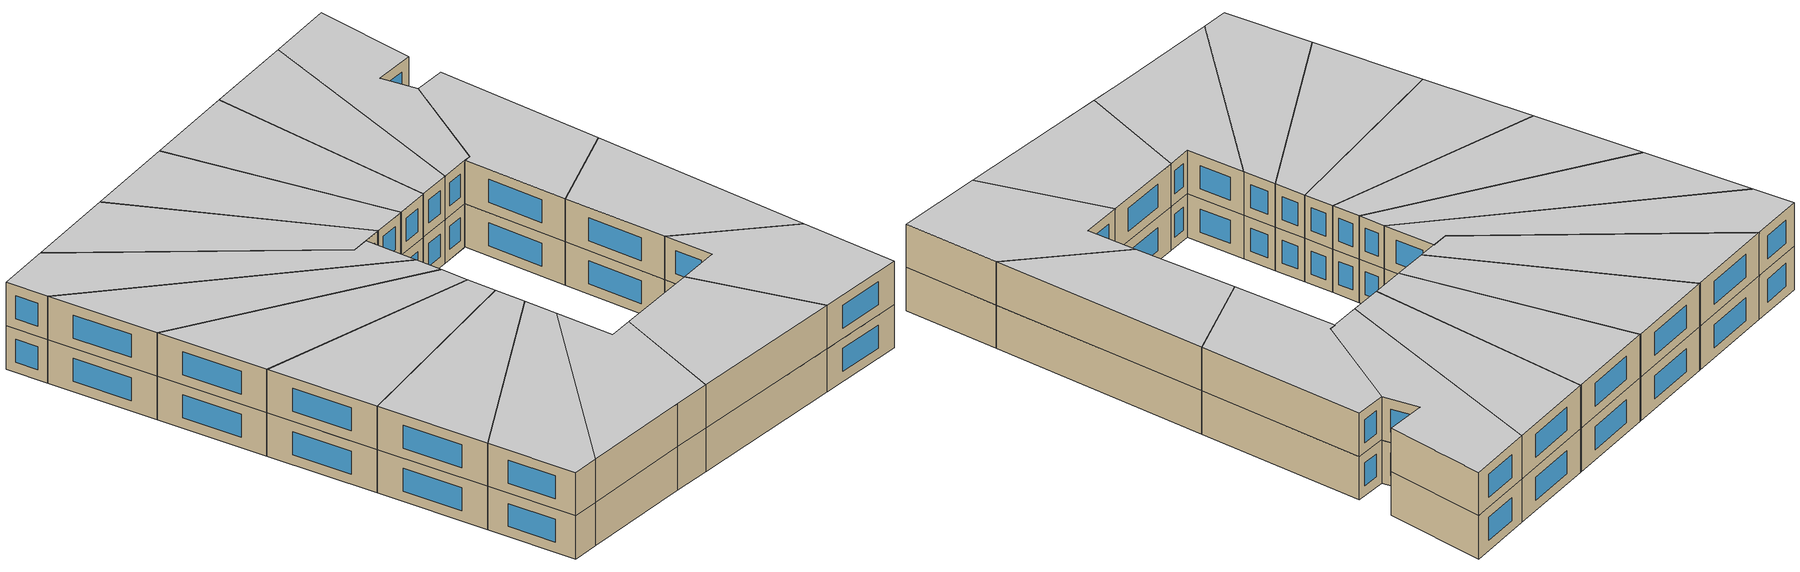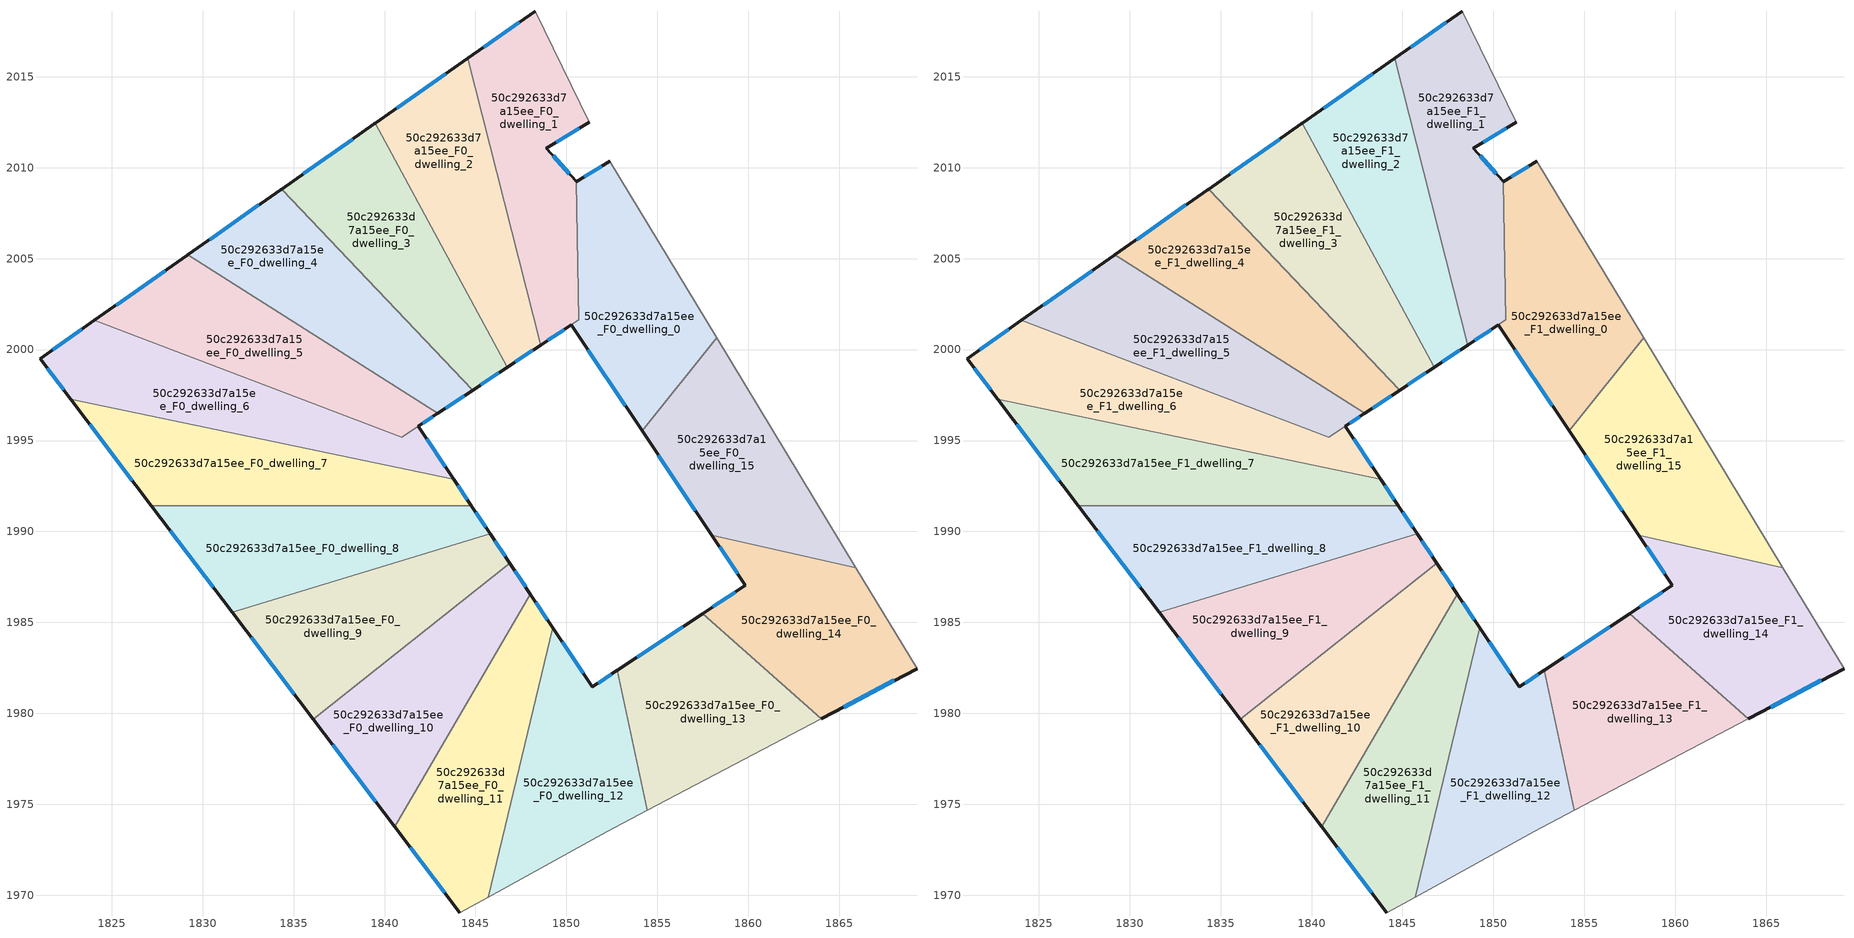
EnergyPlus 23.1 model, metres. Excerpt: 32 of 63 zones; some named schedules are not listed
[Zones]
50c292633d7a15ee_F0_dwelling_0
 floor ground (EU_floor_Construction): 1852.38,2010.35 1858.25,2000.65 1854.16,1995.54 1850.27,2001.36 1850.67,2001.63 1850.53,2009.25 1850.55,2009.23 z0
 wall outside (EU_wall_Construction): 1852.38,2010.35 1850.55,2009.23 1850.53,2009.25 / 1850.27,2001.36 1854.16,1995.54 z0:3
 wall adiabatic (EU_wall_Construction): 1858.25,2000.65 1852.38,2010.35 z0:3
 wall to 50c292633d7a15ee_F0_dwelling_15 (EU_wall_Construction): 1854.16,1995.54 1858.25,2000.65 z0:3
 wall to 50c292633d7a15ee_F0_dwelling_1 (EU_wall_Construction): 1850.53,2009.25 1850.67,2001.63 1850.27,2001.36 z0:3
 window (EU_Window_Construction): 1851.95,2010.09 1850.98,2009.49 / 1851.18,2000 1853.24,1996.91 z0.7:2.3
50c292633d7a15ee_F0_dwelling_1
 floor ground (EU_floor_Construction): 1848.28,2018.61 1851.26,2012.49 1848.9,2011.07 1850.53,2009.25 1850.67,2001.63 1848.59,2000.25 1844.57,2016 z0
 wall outside (EU_wall_Construction): 1848.28,2018.61 1844.57,2016 / 1850.53,2009.25 1848.9,2011.07 1851.26,2012.49 / 1848.59,2000.25 1850.27,2001.36 z0:3
 wall to 50c292633d7a15ee_F0_dwelling_2 (EU_wall_Construction): 1844.57,2016 1848.59,2000.25 z0:3
 wall adiabatic (EU_wall_Construction): 1851.26,2012.49 1848.28,2018.61 z0:3
 window (EU_Window_Construction): 1847.41,2017.99 1845.44,2016.61 / 1849.45,2011.41 1850.71,2012.16 / 1850.15,2009.68 1849.28,2010.64 / 1848.99,2000.51 1849.88,2001.1 z0.7:2.3
50c292633d7a15ee_F0_dwelling_10
 floor ground (EU_floor_Construction): 1846.88,1988.25 1848.02,1986.55 1840.57,1973.76 1836.09,1979.67 z0
 wall outside (EU_wall_Construction): 1848.02,1986.55 1846.88,1988.25 / 1836.09,1979.67 1840.57,1973.76 z0:3
 wall to 50c292633d7a15ee_F0_dwelling_11 (EU_wall_Construction): 1840.57,1973.76 1848.02,1986.55 z0:3
 wall to 50c292633d7a15ee_F0_dwelling_9 (EU_wall_Construction): 1846.88,1988.25 1836.09,1979.67 z0:3
 window (EU_Window_Construction): 1847.75,1986.95 1847.15,1987.85 / 1837.14,1978.28 1839.52,1975.14 z0.7:2.3
50c292633d7a15ee_F0_dwelling_11
 floor ground (EU_floor_Construction): 1848.02,1986.55 1849.24,1984.72 1845.7,1969.89 1844.15,1969.04 1840.57,1973.76 z0
 wall outside (EU_wall_Construction): 1849.24,1984.72 1848.02,1986.55 / 1840.57,1973.76 1844.15,1969.04 z0:3
 wall to 50c292633d7a15ee_F0_dwelling_12 (EU_wall_Construction): 1845.7,1969.89 1849.24,1984.72 z0:3
 wall adiabatic (EU_wall_Construction): 1844.15,1969.04 1845.7,1969.89 z0:3
 window (EU_Window_Construction): 1848.96,1985.15 1848.31,1986.12 / 1841.41,1972.65 1843.31,1970.14 z0.7:2.3
50c292633d7a15ee_F0_dwelling_12
 floor ground (EU_floor_Construction): 1852.79,1982.36 1854.45,1974.66 1852.21,1973.48 1845.7,1969.89 1849.24,1984.72 1851.42,1981.45 z0
 wall outside (EU_wall_Construction): 1852.79,1982.36 1851.42,1981.45 1849.24,1984.72 z0:3
 wall to 50c292633d7a15ee_F0_dwelling_13 (EU_wall_Construction): 1854.45,1974.66 1852.79,1982.36 z0:3
 wall adiabatic (EU_wall_Construction): 1845.7,1969.89 1852.21,1973.48 1854.45,1974.66 z0:3
 window (EU_Window_Construction): 1850.91,1982.22 1849.76,1983.95 / 1852.47,1982.15 1851.75,1981.67 z0.7:2.3
50c292633d7a15ee_F0_dwelling_13
 floor ground (EU_floor_Construction): 1864,1979.69 1854.45,1974.66 1852.79,1982.36 1857.5,1985.49 z0
 wall outside (EU_wall_Construction): 1857.5,1985.49 1852.79,1982.36 z0:3
 wall to 50c292633d7a15ee_F0_dwelling_14 (EU_wall_Construction): 1864,1979.69 1857.5,1985.49 z0:3
 wall adiabatic (EU_wall_Construction): 1854.45,1974.66 1864,1979.69 z0:3
 window (EU_Window_Construction): 1856.39,1984.75 1853.9,1983.1 z0.7:2.3
50c292633d7a15ee_F0_dwelling_14
 floor ground (EU_floor_Construction): 1865.91,1988.02 1869.27,1982.47 1864,1979.69 1857.5,1985.49 1859.84,1987.04 1857.99,1989.8 z0
 wall outside (EU_wall_Construction): 1857.99,1989.8 1859.84,1987.04 1857.5,1985.49 / 1864,1979.69 1869.27,1982.47 z0:3
 wall to 50c292633d7a15ee_F0_dwelling_15 (EU_wall_Construction): 1865.91,1988.02 1857.99,1989.8 z0:3
 wall adiabatic (EU_wall_Construction): 1869.27,1982.47 1865.91,1988.02 z0:3
 window (EU_Window_Construction): 1859.29,1986.67 1858.05,1985.85 / 1858.43,1989.15 1859.4,1987.69 / 1865.24,1980.35 1868.03,1981.82 z0.7:2.3
50c292633d7a15ee_F0_dwelling_15
 floor ground (EU_floor_Construction): 1858.25,2000.65 1865.91,1988.02 1857.99,1989.8 1854.16,1995.54 z0
 wall outside (EU_wall_Construction): 1854.16,1995.54 1857.99,1989.8 z0:3
 wall adiabatic (EU_wall_Construction): 1865.91,1988.02 1858.25,2000.65 z0:3
 window (EU_Window_Construction): 1855.06,1994.19 1857.09,1991.15 z0.7:2.3
50c292633d7a15ee_F0_dwelling_2
 floor ground (EU_floor_Construction): 1844.57,2016 1848.59,2000.25 1846.76,1999.04 1839.48,2012.43 z0
 wall outside (EU_wall_Construction): 1846.76,1999.04 1848.59,2000.25 / 1844.57,2016 1839.48,2012.43 z0:3
 wall to 50c292633d7a15ee_F0_dwelling_3 (EU_wall_Construction): 1839.48,2012.43 1846.76,1999.04 z0:3
 window (EU_Window_Construction): 1847.19,1999.32 1848.16,1999.96 / 1843.38,2015.16 1840.68,2013.27 z0.7:2.3
50c292633d7a15ee_F0_dwelling_3
 floor ground (EU_floor_Construction): 1839.48,2012.43 1846.76,1999.04 1846.72,1999.01 1844.86,1997.77 1834.34,2008.82 1839.44,2012.4 z0
 wall outside (EU_wall_Construction): 1844.86,1997.77 1846.72,1999.01 1846.76,1999.04 / 1839.48,2012.43 1839.44,2012.4 1834.34,2008.82 z0:3
 wall to 50c292633d7a15ee_F0_dwelling_4 (EU_wall_Construction): 1834.34,2008.82 1844.86,1997.77 z0:3
 window (EU_Window_Construction): 1845.29,1998.06 1846.28,1998.72 / 1838.24,2011.56 1835.54,2009.66 z0.7:2.3
50c292633d7a15ee_F0_dwelling_4
 floor ground (EU_floor_Construction): 1834.34,2008.82 1844.86,1997.77 1844.82,1997.74 1842.93,1996.49 1829.19,2005.21 1834.3,2008.79 z0
 wall outside (EU_wall_Construction): 1842.93,1996.49 1844.82,1997.74 1844.86,1997.77 / 1834.34,2008.82 1834.3,2008.79 1829.19,2005.21 z0:3
 wall to 50c292633d7a15ee_F0_dwelling_5 (EU_wall_Construction): 1829.19,2005.21 1842.93,1996.49 z0:3
 window (EU_Window_Construction): 1843.37,1996.79 1844.37,1997.45 / 1833.1,2007.95 1830.39,2006.05 z0.7:2.3
50c292633d7a15ee_F0_dwelling_5
 floor ground (EU_floor_Construction): 1842.93,1996.49 1842.88,1996.46 1840.94,1995.18 1824.04,2001.6 1829.14,2005.18 1829.19,2005.21 z0
 wall outside (EU_wall_Construction): 1829.19,2005.21 1829.14,2005.18 1824.04,2001.6 / 1841.86,1995.78 1842.88,1996.46 1842.93,1996.49 z0:3
 wall to 50c292633d7a15ee_F0_dwelling_6 (EU_wall_Construction): 1824.04,2001.6 1840.94,1995.18 1841.86,1995.78 z0:3
 window (EU_Window_Construction): 1827.95,2004.34 1825.24,2002.44 / 1842.1,1995.94 1842.64,1996.3 z0.7:2.3
50c292633d7a15ee_F0_dwelling_6
 floor ground (EU_floor_Construction): 1841.86,1995.78 1843.79,1992.88 1822.75,1997.28 1821.06,1999.51 1824.04,2001.6 1840.95,1995.17 z0
 wall outside (EU_wall_Construction): 1824.04,2001.6 1821.06,1999.51 1822.75,1997.28 / 1843.79,1992.88 1841.86,1995.78 z0:3
 wall to 50c292633d7a15ee_F0_dwelling_7 (EU_wall_Construction): 1822.75,1997.28 1843.79,1992.88 z0:3
 window (EU_Window_Construction): 1821.46,1998.98 1822.36,1997.8 / 1823.34,2001.11 1821.76,2000 / 1843.34,1993.56 1842.31,1995.1 z0.7:2.3
50c292633d7a15ee_F0_dwelling_7
 floor ground (EU_floor_Construction): 1843.79,1992.88 1844.77,1991.41 1827.18,1991.43 1822.75,1997.28 z0
 wall outside (EU_wall_Construction): 1844.77,1991.41 1843.79,1992.88 / 1822.75,1997.28 1827.18,1991.43 z0:3
 wall to 50c292633d7a15ee_F0_dwelling_8 (EU_wall_Construction): 1827.18,1991.43 1844.77,1991.41 z0:3
 window (EU_Window_Construction): 1844.54,1991.76 1844.02,1992.54 / 1823.79,1995.9 1826.14,1992.8 z0.7:2.3
50c292633d7a15ee_F0_dwelling_8
 floor ground (EU_floor_Construction): 1844.77,1991.41 1845.8,1989.87 1831.63,1985.56 1827.18,1991.43 z0
 wall outside (EU_wall_Construction): 1845.8,1989.87 1844.77,1991.41 / 1827.18,1991.43 1831.63,1985.56 z0:3
 wall to 50c292633d7a15ee_F0_dwelling_9 (EU_wall_Construction): 1831.63,1985.56 1845.8,1989.87 z0:3
 window (EU_Window_Construction): 1845.56,1990.23 1845.01,1991.05 / 1828.23,1990.05 1830.59,1986.94 z0.7:2.3
50c292633d7a15ee_F0_dwelling_9
 floor ground (EU_floor_Construction): 1845.8,1989.87 1846.88,1988.25 1836.09,1979.67 1831.63,1985.56 z0
 wall outside (EU_wall_Construction): 1846.88,1988.25 1845.8,1989.87 / 1831.63,1985.56 1836.09,1979.67 z0:3
 window (EU_Window_Construction): 1846.63,1988.63 1846.06,1989.49 / 1832.68,1984.17 1835.05,1981.05 z0.7:2.3
50c292633d7a15ee_F1_dwelling_0
 floor to 50c292633d7a15ee_F0_dwelling_0 (EU_floor_Construction): 1852.38,2010.35 1858.25,2000.65 1854.16,1995.54 1850.27,2001.36 1850.67,2001.63 1850.53,2009.25 1850.55,2009.23 z3
 wall outside (EU_wall_Construction): 1852.38,2010.35 1850.55,2009.23 1850.53,2009.25 / 1850.27,2001.36 1854.16,1995.54 z3:6
 wall adiabatic (EU_wall_Construction): 1858.25,2000.65 1852.38,2010.35 z3:6
 wall to 50c292633d7a15ee_F1_dwelling_15 (EU_wall_Construction): 1854.16,1995.54 1858.25,2000.65 z3:6
 wall to 50c292633d7a15ee_F1_dwelling_1 (EU_wall_Construction): 1850.53,2009.25 1850.67,2001.63 1850.27,2001.36 z3:6
 window (EU_Window_Construction): 1851.95,2010.09 1850.98,2009.49 / 1851.18,2000 1853.24,1996.91 z3.7:5.3
 ceiling to 50c292633d7a15ee_F2_dwelling_0 (EU_floor_Construction): 1854.16,1995.54 1858.25,2000.65 1852.38,2010.35 1850.55,2009.23 1850.53,2009.25 1850.67,2001.63 1850.27,2001.36 z6
50c292633d7a15ee_F1_dwelling_1
 floor to 50c292633d7a15ee_F0_dwelling_1 (EU_floor_Construction): 1848.28,2018.61 1851.26,2012.49 1848.9,2011.07 1850.53,2009.25 1850.67,2001.63 1848.59,2000.25 1844.57,2016 z3
 wall outside (EU_wall_Construction): 1848.28,2018.61 1844.57,2016 / 1850.53,2009.25 1848.9,2011.07 1851.26,2012.49 / 1848.59,2000.25 1850.27,2001.36 z3:6
 wall to 50c292633d7a15ee_F1_dwelling_2 (EU_wall_Construction): 1844.57,2016 1848.59,2000.25 z3:6
 wall adiabatic (EU_wall_Construction): 1851.26,2012.49 1848.28,2018.61 z3:6
 window (EU_Window_Construction): 1847.41,2017.99 1845.44,2016.61 / 1849.45,2011.41 1850.71,2012.16 / 1850.15,2009.68 1849.28,2010.64 / 1848.99,2000.51 1849.88,2001.1 z3.7:5.3
 ceiling to 50c292633d7a15ee_F2_dwelling_1 (EU_floor_Construction): 1850.67,2001.63 1850.53,2009.25 1848.9,2011.07 1851.26,2012.49 1848.28,2018.61 1844.57,2016 1848.59,2000.25 z6
50c292633d7a15ee_F1_dwelling_10
 floor to 50c292633d7a15ee_F0_dwelling_10 (EU_floor_Construction): 1846.88,1988.25 1848.02,1986.55 1840.57,1973.76 1836.09,1979.67 z3
 wall outside (EU_wall_Construction): 1848.02,1986.55 1846.88,1988.25 / 1836.09,1979.67 1840.57,1973.76 z3:6
 wall to 50c292633d7a15ee_F1_dwelling_11 (EU_wall_Construction): 1840.57,1973.76 1848.02,1986.55 z3:6
 wall to 50c292633d7a15ee_F1_dwelling_9 (EU_wall_Construction): 1846.88,1988.25 1836.09,1979.67 z3:6
 window (EU_Window_Construction): 1847.75,1986.95 1847.15,1987.85 / 1837.14,1978.28 1839.52,1975.14 z3.7:5.3
 ceiling to 50c292633d7a15ee_F2_dwelling_10 (EU_floor_Construction): 1840.57,1973.76 1848.02,1986.55 1846.88,1988.25 1836.09,1979.67 z6
50c292633d7a15ee_F1_dwelling_11
 floor to 50c292633d7a15ee_F0_dwelling_11 (EU_floor_Construction): 1848.02,1986.55 1849.24,1984.72 1845.7,1969.89 1844.15,1969.04 1840.57,1973.76 z3
 wall outside (EU_wall_Construction): 1849.24,1984.72 1848.02,1986.55 / 1840.57,1973.76 1844.15,1969.04 z3:6
 wall to 50c292633d7a15ee_F1_dwelling_12 (EU_wall_Construction): 1845.7,1969.89 1849.24,1984.72 z3:6
 wall adiabatic (EU_wall_Construction): 1844.15,1969.04 1845.7,1969.89 z3:6
 window (EU_Window_Construction): 1848.96,1985.15 1848.31,1986.12 / 1841.41,1972.65 1843.31,1970.14 z3.7:5.3
 ceiling to 50c292633d7a15ee_F2_dwelling_11 (EU_floor_Construction): 1845.7,1969.89 1849.24,1984.72 1848.02,1986.55 1840.57,1973.76 1844.15,1969.04 z6
50c292633d7a15ee_F1_dwelling_12
 floor to 50c292633d7a15ee_F0_dwelling_12 (EU_floor_Construction): 1852.79,1982.36 1854.45,1974.66 1852.21,1973.48 1845.7,1969.89 1849.24,1984.72 1851.42,1981.45 z3
 wall outside (EU_wall_Construction): 1852.79,1982.36 1851.42,1981.45 1849.24,1984.72 z3:6
 wall to 50c292633d7a15ee_F1_dwelling_13 (EU_wall_Construction): 1854.45,1974.66 1852.79,1982.36 z3:6
 wall adiabatic (EU_wall_Construction): 1845.7,1969.89 1852.21,1973.48 1854.45,1974.66 z3:6
 window (EU_Window_Construction): 1850.91,1982.22 1849.76,1983.95 / 1852.47,1982.15 1851.75,1981.67 z3.7:5.3
 ceiling to 50c292633d7a15ee_F2_dwelling_12 (EU_floor_Construction): 1852.21,1973.48 1854.45,1974.66 1852.79,1982.36 1851.42,1981.45 1849.24,1984.72 1845.7,1969.89 z6
50c292633d7a15ee_F1_dwelling_13
 floor to 50c292633d7a15ee_F0_dwelling_13 (EU_floor_Construction): 1864,1979.69 1854.45,1974.66 1852.79,1982.36 1857.5,1985.49 z3
 wall outside (EU_wall_Construction): 1857.5,1985.49 1852.79,1982.36 z3:6
 wall to 50c292633d7a15ee_F1_dwelling_14 (EU_wall_Construction): 1864,1979.69 1857.5,1985.49 z3:6
 wall adiabatic (EU_wall_Construction): 1854.45,1974.66 1864,1979.69 z3:6
 window (EU_Window_Construction): 1856.39,1984.75 1853.9,1983.1 z3.7:5.3
 ceiling to 50c292633d7a15ee_F2_dwelling_13 (EU_floor_Construction): 1864,1979.69 1857.5,1985.49 1852.79,1982.36 1854.45,1974.66 z6
50c292633d7a15ee_F1_dwelling_14
 floor to 50c292633d7a15ee_F0_dwelling_14 (EU_floor_Construction): 1865.91,1988.02 1869.27,1982.47 1864,1979.69 1857.5,1985.49 1859.84,1987.04 1857.99,1989.8 z3
 wall outside (EU_wall_Construction): 1857.99,1989.8 1859.84,1987.04 1857.5,1985.49 / 1864,1979.69 1869.27,1982.47 z3:6
 wall to 50c292633d7a15ee_F1_dwelling_15 (EU_wall_Construction): 1865.91,1988.02 1857.99,1989.8 z3:6
 wall adiabatic (EU_wall_Construction): 1869.27,1982.47 1865.91,1988.02 z3:6
 window (EU_Window_Construction): 1859.29,1986.67 1858.05,1985.85 / 1858.43,1989.15 1859.4,1987.69 / 1865.24,1980.35 1868.03,1981.82 z3.7:5.3
 ceiling to 50c292633d7a15ee_F2_dwelling_14 (EU_floor_Construction): 1869.27,1982.47 1865.91,1988.02 1857.99,1989.8 1859.84,1987.04 1857.5,1985.49 1864,1979.69 z6
50c292633d7a15ee_F1_dwelling_15
 floor to 50c292633d7a15ee_F0_dwelling_15 (EU_floor_Construction): 1858.25,2000.65 1865.91,1988.02 1857.99,1989.8 1854.16,1995.54 z3
 wall outside (EU_wall_Construction): 1854.16,1995.54 1857.99,1989.8 z3:6
 wall adiabatic (EU_wall_Construction): 1865.91,1988.02 1858.25,2000.65 z3:6
 window (EU_Window_Construction): 1855.06,1994.19 1857.09,1991.15 z3.7:5.3
 ceiling to 50c292633d7a15ee_F2_dwelling_15 (EU_floor_Construction): 1865.91,1988.02 1858.25,2000.65 1854.16,1995.54 1857.99,1989.8 z6
50c292633d7a15ee_F1_dwelling_2
 floor to 50c292633d7a15ee_F0_dwelling_2 (EU_floor_Construction): 1844.57,2016 1848.59,2000.25 1846.76,1999.04 1839.48,2012.43 z3
 wall outside (EU_wall_Construction): 1846.76,1999.04 1848.59,2000.25 / 1844.57,2016 1839.48,2012.43 z3:6
 wall to 50c292633d7a15ee_F1_dwelling_3 (EU_wall_Construction): 1839.48,2012.43 1846.76,1999.04 z3:6
 window (EU_Window_Construction): 1847.19,1999.32 1848.16,1999.96 / 1843.38,2015.16 1840.68,2013.27 z3.7:5.3
 ceiling to 50c292633d7a15ee_F2_dwelling_2 (EU_floor_Construction): 1848.59,2000.25 1844.57,2016 1839.48,2012.43 1846.76,1999.04 z6
50c292633d7a15ee_F1_dwelling_3
 floor to 50c292633d7a15ee_F0_dwelling_3 (EU_floor_Construction): 1839.48,2012.43 1846.76,1999.04 1846.72,1999.01 1844.86,1997.77 1834.34,2008.82 1839.44,2012.4 z3
 wall outside (EU_wall_Construction): 1844.86,1997.77 1846.72,1999.01 1846.76,1999.04 / 1839.48,2012.43 1839.44,2012.4 1834.34,2008.82 z3:6
 wall to 50c292633d7a15ee_F1_dwelling_4 (EU_wall_Construction): 1834.34,2008.82 1844.86,1997.77 z3:6
 window (EU_Window_Construction): 1845.29,1998.06 1846.28,1998.72 / 1838.24,2011.56 1835.54,2009.66 z3.7:5.3
 ceiling to 50c292633d7a15ee_F2_dwelling_3 (EU_floor_Construction): 1846.72,1999.01 1846.76,1999.04 1839.48,2012.43 1839.44,2012.4 1834.34,2008.82 1844.86,1997.77 z6
50c292633d7a15ee_F1_dwelling_4
 floor to 50c292633d7a15ee_F0_dwelling_4 (EU_floor_Construction): 1834.34,2008.82 1844.86,1997.77 1844.82,1997.74 1842.93,1996.49 1829.19,2005.21 1834.3,2008.79 z3
 wall outside (EU_wall_Construction): 1842.93,1996.49 1844.82,1997.74 1844.86,1997.77 / 1834.34,2008.82 1834.3,2008.79 1829.19,2005.21 z3:6
 wall to 50c292633d7a15ee_F1_dwelling_5 (EU_wall_Construction): 1829.19,2005.21 1842.93,1996.49 z3:6
 window (EU_Window_Construction): 1843.37,1996.79 1844.37,1997.45 / 1833.1,2007.95 1830.39,2006.05 z3.7:5.3
 ceiling to 50c292633d7a15ee_F2_dwelling_4 (EU_floor_Construction): 1844.82,1997.74 1844.86,1997.77 1834.34,2008.82 1834.3,2008.79 1829.19,2005.21 1842.93,1996.49 z6
50c292633d7a15ee_F1_dwelling_5
 floor to 50c292633d7a15ee_F0_dwelling_5 (EU_floor_Construction): 1842.93,1996.49 1842.88,1996.46 1840.94,1995.18 1824.04,2001.6 1829.14,2005.18 1829.19,2005.21 z3
 wall outside (EU_wall_Construction): 1829.19,2005.21 1829.14,2005.18 1824.04,2001.6 / 1841.86,1995.78 1842.88,1996.46 1842.93,1996.49 z3:6
 wall to 50c292633d7a15ee_F1_dwelling_6 (EU_wall_Construction): 1824.04,2001.6 1840.94,1995.18 1841.86,1995.78 z3:6
 window (EU_Window_Construction): 1827.95,2004.34 1825.24,2002.44 / 1842.1,1995.94 1842.64,1996.3 z3.7:5.3
 ceiling to 50c292633d7a15ee_F2_dwelling_5 (EU_floor_Construction): 1842.88,1996.46 1842.93,1996.49 1829.19,2005.21 1829.14,2005.18 1824.04,2001.6 1840.94,1995.18 z6
50c292633d7a15ee_F1_dwelling_6
 floor to 50c292633d7a15ee_F0_dwelling_6 (EU_floor_Construction): 1841.86,1995.78 1843.79,1992.88 1822.75,1997.28 1821.06,1999.51 1824.04,2001.6 1840.95,1995.17 z3
 wall outside (EU_wall_Construction): 1824.04,2001.6 1821.06,1999.51 1822.75,1997.28 / 1843.79,1992.88 1841.86,1995.78 z3:6
 wall to 50c292633d7a15ee_F1_dwelling_7 (EU_wall_Construction): 1822.75,1997.28 1843.79,1992.88 z3:6
 window (EU_Window_Construction): 1821.46,1998.98 1822.36,1997.8 / 1823.34,2001.11 1821.76,2000 / 1843.34,1993.56 1842.31,1995.1 z3.7:5.3
 ceiling to 50c292633d7a15ee_F2_dwelling_6 (EU_floor_Construction): 1843.79,1992.88 1841.86,1995.78 1840.95,1995.17 1824.04,2001.6 1821.06,1999.51 1822.75,1997.28 z6
50c292633d7a15ee_F1_dwelling_7
 floor to 50c292633d7a15ee_F0_dwelling_7 (EU_floor_Construction): 1843.79,1992.88 1844.77,1991.41 1827.18,1991.43 1822.75,1997.28 z3
 wall outside (EU_wall_Construction): 1844.77,1991.41 1843.79,1992.88 / 1822.75,1997.28 1827.18,1991.43 z3:6
 wall to 50c292633d7a15ee_F1_dwelling_8 (EU_wall_Construction): 1827.18,1991.43 1844.77,1991.41 z3:6
 window (EU_Window_Construction): 1844.54,1991.76 1844.02,1992.54 / 1823.79,1995.9 1826.14,1992.8 z3.7:5.3
 ceiling to 50c292633d7a15ee_F2_dwelling_7 (EU_floor_Construction): 1844.77,1991.41 1843.79,1992.88 1822.75,1997.28 1827.18,1991.43 z6
50c292633d7a15ee_F1_dwelling_8
 floor to 50c292633d7a15ee_F0_dwelling_8 (EU_floor_Construction): 1844.77,1991.41 1845.8,1989.87 1831.63,1985.56 1827.18,1991.43 z3
 wall outside (EU_wall_Construction): 1845.8,1989.87 1844.77,1991.41 / 1827.18,1991.43 1831.63,1985.56 z3:6
 wall to 50c292633d7a15ee_F1_dwelling_9 (EU_wall_Construction): 1831.63,1985.56 1845.8,1989.87 z3:6
 window (EU_Window_Construction): 1845.56,1990.23 1845.01,1991.05 / 1828.23,1990.05 1830.59,1986.94 z3.7:5.3
 ceiling to 50c292633d7a15ee_F2_dwelling_8 (EU_floor_Construction): 1845.8,1989.87 1844.77,1991.41 1827.18,1991.43 1831.63,1985.56 z6
50c292633d7a15ee_F1_dwelling_9
 floor to 50c292633d7a15ee_F0_dwelling_9 (EU_floor_Construction): 1845.8,1989.87 1846.88,1988.25 1836.09,1979.67 1831.63,1985.56 z3
 wall outside (EU_wall_Construction): 1846.88,1988.25 1845.8,1989.87 / 1831.63,1985.56 1836.09,1979.67 z3:6
 window (EU_Window_Construction): 1846.63,1988.63 1846.06,1989.49 / 1832.68,1984.17 1835.05,1981.05 z3.7:5.3
 ceiling to 50c292633d7a15ee_F2_dwelling_9 (EU_floor_Construction): 1846.88,1988.25 1845.8,1989.87 1831.63,1985.56 1836.09,1979.67 z6
[Building]
EU S2 Campaign: North Axis=0; Terrain=City; Solar Distribution=FullExterior
[Site:Location]
Budapest.Ferenc.Liszt.Intl.AP: Latitude=47.437; Longitude=19.256; Time Zone=1; Elevation=185
[SizingPeriod:WeatherFileDays]
AnnualSizingPeriod: Begin Month=1; Begin Day of Month=1; End Month=12; End Day of Month=31; Day of Week for Start Day=Monday; Use Weather File Daylight Saving Period=No; Use Weather File Rain and Snow Indicators=No
[MATERIAL]
EU_InternalMass_Material: Roughness=MediumRough; Thickness=0.1; Conductivity=1; Density=1800; Specific Heat=900; Thermal Absorptance=0.9; Solar Absorptance=0.7; Visible Absorptance=0.7
[MATERIAL:NOMASS] Roughness=MediumRough; Thermal Absorptance=0.9; Solar Absorptance=0.7; Visible Absorptance=0.7
Name | Thermal Resistance
EU_wall_NoMass | 0.832559
EU_floor_NoMass | 0.872794
[WINDOWMATERIAL:SIMPLEGLAZINGSYSTEM]
EU_Window_SimpleGlazing: UFactor=2.79869; Solar Heat Gain Coefficient=0.75; Visible Transmittance=0.75
[CONSTRUCTION]
EU_wall_Construction: EU_wall_NoMass
EU_floor_Construction: EU_floor_NoMass
EU_Window_Construction: EU_Window_SimpleGlazing
EU_InternalMass_Construction: EU_InternalMass_Material
[ZONE] Type=1; Multiplier=1; Ceiling Height=autocalculate; Floor Area=autocalculate; Part of Total Floor Area=Yes
Name | Volume
50c292633d7a15ee_F0_dwelling_0; 50c292633d7a15ee_F1_dwelling_0 | 192.194
50c292633d7a15ee_F0_dwelling_1 | 196.134
50c292633d7a15ee_F1_dwelling_1 | 196.148
50c292633d7a15ee_F0_dwelling_10; 50c292633d7a15ee_F1_dwelling_10 | 194.16
50c292633d7a15ee_F0_dwelling_11; 50c292633d7a15ee_F1_dwelling_11 | 194.143
50c292633d7a15ee_F0_dwelling_12; 50c292633d7a15ee_F1_dwelling_12 | 194.173
50c292633d7a15ee_F0_dwelling_13; 50c292633d7a15ee_F1_dwelling_13 | 194.178
50c292633d7a15ee_F0_dwelling_14; 50c292633d7a15ee_F1_dwelling_14 | 194.164
50c292633d7a15ee_F0_dwelling_15; 50c292633d7a15ee_F1_dwelling_15 | 194.179
50c292633d7a15ee_F0_dwelling_2; 50c292633d7a15ee_F1_dwelling_2 | 191.909
50c292633d7a15ee_F0_dwelling_3; 50c292633d7a15ee_F1_dwelling_3 | 194.162
50c292633d7a15ee_F0_dwelling_4; 50c292633d7a15ee_F1_dwelling_4 | 194.018
50c292633d7a15ee_F0_dwelling_5; 50c292633d7a15ee_F1_dwelling_5 | 194.06
50c292633d7a15ee_F0_dwelling_6; 50c292633d7a15ee_F1_dwelling_6 | 196.716
50c292633d7a15ee_F0_dwelling_7; 50c292633d7a15ee_F1_dwelling_7 | 194.136
50c292633d7a15ee_F0_dwelling_8; 50c292633d7a15ee_F1_dwelling_8 | 194.185
50c292633d7a15ee_F0_dwelling_9; 50c292633d7a15ee_F1_dwelling_9 | 194.192
[INTERNALMASS] Construction=EU_InternalMass_Construction
Name | Zone or ZoneList | Surface Area
50c292633d7a15ee_F0_dwelling_0_EU_InternalMass | 50c292633d7a15ee_F0_dwelling_0 | 64.0659
50c292633d7a15ee_F0_dwelling_1_EU_InternalMass | 50c292633d7a15ee_F0_dwelling_1 | 65.3838
50c292633d7a15ee_F0_dwelling_2_EU_InternalMass | 50c292633d7a15ee_F0_dwelling_2 | 63.9704
50c292633d7a15ee_F0_dwelling_3_EU_InternalMass | 50c292633d7a15ee_F0_dwelling_3 | 64.7146
50c292633d7a15ee_F0_dwelling_4_EU_InternalMass | 50c292633d7a15ee_F0_dwelling_4 | 64.6807
50c292633d7a15ee_F0_dwelling_5_EU_InternalMass | 50c292633d7a15ee_F0_dwelling_5 | 64.6917
50c292633d7a15ee_F0_dwelling_6_EU_InternalMass | 50c292633d7a15ee_F0_dwelling_6 | 65.5718
50c292633d7a15ee_F0_dwelling_7_EU_InternalMass | 50c292633d7a15ee_F0_dwelling_7 | 64.712
50c292633d7a15ee_F0_dwelling_8_EU_InternalMass | 50c292633d7a15ee_F0_dwelling_8 | 64.7285
50c292633d7a15ee_F0_dwelling_9_EU_InternalMass | 50c292633d7a15ee_F0_dwelling_9 | 64.7307
50c292633d7a15ee_F0_dwelling_10_EU_InternalMass | 50c292633d7a15ee_F0_dwelling_10 | 64.7204
50c292633d7a15ee_F0_dwelling_11_EU_InternalMass | 50c292633d7a15ee_F0_dwelling_11 | 64.7144
50c292633d7a15ee_F0_dwelling_12_EU_InternalMass | 50c292633d7a15ee_F0_dwelling_12 | 64.7244
50c292633d7a15ee_F0_dwelling_13_EU_InternalMass | 50c292633d7a15ee_F0_dwelling_13 | 64.726
50c292633d7a15ee_F0_dwelling_14_EU_InternalMass | 50c292633d7a15ee_F0_dwelling_14 | 64.7214
50c292633d7a15ee_F0_dwelling_15_EU_InternalMass | 50c292633d7a15ee_F0_dwelling_15 | 64.7263
50c292633d7a15ee_F1_dwelling_0_EU_InternalMass | 50c292633d7a15ee_F1_dwelling_0 | 64.0659
50c292633d7a15ee_F1_dwelling_1_EU_InternalMass | 50c292633d7a15ee_F1_dwelling_1 | 65.3838
50c292633d7a15ee_F1_dwelling_2_EU_InternalMass | 50c292633d7a15ee_F1_dwelling_2 | 63.9704
50c292633d7a15ee_F1_dwelling_3_EU_InternalMass | 50c292633d7a15ee_F1_dwelling_3 | 64.7146
50c292633d7a15ee_F1_dwelling_4_EU_InternalMass | 50c292633d7a15ee_F1_dwelling_4 | 64.6807
50c292633d7a15ee_F1_dwelling_5_EU_InternalMass | 50c292633d7a15ee_F1_dwelling_5 | 64.6917
50c292633d7a15ee_F1_dwelling_6_EU_InternalMass | 50c292633d7a15ee_F1_dwelling_6 | 65.5718
50c292633d7a15ee_F1_dwelling_7_EU_InternalMass | 50c292633d7a15ee_F1_dwelling_7 | 64.712
50c292633d7a15ee_F1_dwelling_8_EU_InternalMass | 50c292633d7a15ee_F1_dwelling_8 | 64.7285
50c292633d7a15ee_F1_dwelling_9_EU_InternalMass | 50c292633d7a15ee_F1_dwelling_9 | 64.7307
50c292633d7a15ee_F1_dwelling_10_EU_InternalMass | 50c292633d7a15ee_F1_dwelling_10 | 64.7204
50c292633d7a15ee_F1_dwelling_11_EU_InternalMass | 50c292633d7a15ee_F1_dwelling_11 | 64.7144
50c292633d7a15ee_F1_dwelling_12_EU_InternalMass | 50c292633d7a15ee_F1_dwelling_12 | 64.7244
50c292633d7a15ee_F1_dwelling_13_EU_InternalMass | 50c292633d7a15ee_F1_dwelling_13 | 64.726
50c292633d7a15ee_F1_dwelling_14_EU_InternalMass | 50c292633d7a15ee_F1_dwelling_14 | 64.7214
50c292633d7a15ee_F1_dwelling_15_EU_InternalMass | 50c292633d7a15ee_F1_dwelling_15 | 64.7263
[OTHEREQUIPMENT] Fuel Type=Electricity; Design Level Calculation Method=Watts/Area; Power per Zone Floor Area=1; Fraction Latent=0; Fraction Radiant=0; Fraction Lost=0; Carbon Dioxide Generation Rate=0; EndUse Subcategory=EU_Step8_InternalGains
Name | Zone or ZoneList or Space or SpaceList | Schedule
EU_Step8_InternalGain_50c292633d7a15ee_F0_dwelling_0_f000 | 50c292633d7a15ee_F0_dwelling_0 | EU_Step8_GainSchedule_50c292633d7a15ee_F0_dwelling_0_f000
EU_Step8_InternalGain_50c292633d7a15ee_F0_dwelling_1_f000 | 50c292633d7a15ee_F0_dwelling_1 | EU_Step8_GainSchedule_50c292633d7a15ee_F0_dwelling_1_f000
EU_Step8_InternalGain_50c292633d7a15ee_F0_dwelling_2_f000 | 50c292633d7a15ee_F0_dwelling_2 | EU_Step8_GainSchedule_50c292633d7a15ee_F0_dwelling_2_f000
EU_Step8_InternalGain_50c292633d7a15ee_F0_dwelling_3_f000 | 50c292633d7a15ee_F0_dwelling_3 | EU_Step8_GainSchedule_50c292633d7a15ee_F0_dwelling_3_f000
EU_Step8_InternalGain_50c292633d7a15ee_F0_dwelling_4_f000 | 50c292633d7a15ee_F0_dwelling_4 | EU_Step8_GainSchedule_50c292633d7a15ee_F0_dwelling_4_f000
EU_Step8_InternalGain_50c292633d7a15ee_F0_dwelling_5_f000 | 50c292633d7a15ee_F0_dwelling_5 | EU_Step8_GainSchedule_50c292633d7a15ee_F0_dwelling_5_f000
EU_Step8_InternalGain_50c292633d7a15ee_F0_dwelling_6_f000 | 50c292633d7a15ee_F0_dwelling_6 | EU_Step8_GainSchedule_50c292633d7a15ee_F0_dwelling_6_f000
EU_Step8_InternalGain_50c292633d7a15ee_F0_dwelling_7_f000 | 50c292633d7a15ee_F0_dwelling_7 | EU_Step8_GainSchedule_50c292633d7a15ee_F0_dwelling_7_f000
EU_Step8_InternalGain_50c292633d7a15ee_F0_dwelling_8_f000 | 50c292633d7a15ee_F0_dwelling_8 | EU_Step8_GainSchedule_50c292633d7a15ee_F0_dwelling_8_f000
EU_Step8_InternalGain_50c292633d7a15ee_F0_dwelling_9_f000 | 50c292633d7a15ee_F0_dwelling_9 | EU_Step8_GainSchedule_50c292633d7a15ee_F0_dwelling_9_f000
EU_Step8_InternalGain_50c292633d7a15ee_F0_dwelling_10_f000 | 50c292633d7a15ee_F0_dwelling_10 | EU_Step8_GainSchedule_50c292633d7a15ee_F0_dwelling_10_f000
EU_Step8_InternalGain_50c292633d7a15ee_F0_dwelling_11_f000 | 50c292633d7a15ee_F0_dwelling_11 | EU_Step8_GainSchedule_50c292633d7a15ee_F0_dwelling_11_f000
EU_Step8_InternalGain_50c292633d7a15ee_F0_dwelling_12_f000 | 50c292633d7a15ee_F0_dwelling_12 | EU_Step8_GainSchedule_50c292633d7a15ee_F0_dwelling_12_f000
EU_Step8_InternalGain_50c292633d7a15ee_F0_dwelling_13_f000 | 50c292633d7a15ee_F0_dwelling_13 | EU_Step8_GainSchedule_50c292633d7a15ee_F0_dwelling_13_f000
EU_Step8_InternalGain_50c292633d7a15ee_F0_dwelling_14_f000 | 50c292633d7a15ee_F0_dwelling_14 | EU_Step8_GainSchedule_50c292633d7a15ee_F0_dwelling_14_f000
EU_Step8_InternalGain_50c292633d7a15ee_F0_dwelling_15_f000 | 50c292633d7a15ee_F0_dwelling_15 | EU_Step8_GainSchedule_50c292633d7a15ee_F0_dwelling_15_f000
EU_Step8_InternalGain_50c292633d7a15ee_F1_dwelling_0_f000 | 50c292633d7a15ee_F1_dwelling_0 | EU_Step8_GainSchedule_50c292633d7a15ee_F1_dwelling_0_f000
EU_Step8_InternalGain_50c292633d7a15ee_F1_dwelling_1_f000 | 50c292633d7a15ee_F1_dwelling_1 | EU_Step8_GainSchedule_50c292633d7a15ee_F1_dwelling_1_f000
EU_Step8_InternalGain_50c292633d7a15ee_F1_dwelling_2_f000 | 50c292633d7a15ee_F1_dwelling_2 | EU_Step8_GainSchedule_50c292633d7a15ee_F1_dwelling_2_f000
EU_Step8_InternalGain_50c292633d7a15ee_F1_dwelling_3_f000 | 50c292633d7a15ee_F1_dwelling_3 | EU_Step8_GainSchedule_50c292633d7a15ee_F1_dwelling_3_f000
EU_Step8_InternalGain_50c292633d7a15ee_F1_dwelling_4_f000 | 50c292633d7a15ee_F1_dwelling_4 | EU_Step8_GainSchedule_50c292633d7a15ee_F1_dwelling_4_f000
EU_Step8_InternalGain_50c292633d7a15ee_F1_dwelling_5_f000 | 50c292633d7a15ee_F1_dwelling_5 | EU_Step8_GainSchedule_50c292633d7a15ee_F1_dwelling_5_f000
EU_Step8_InternalGain_50c292633d7a15ee_F1_dwelling_6_f000 | 50c292633d7a15ee_F1_dwelling_6 | EU_Step8_GainSchedule_50c292633d7a15ee_F1_dwelling_6_f000
EU_Step8_InternalGain_50c292633d7a15ee_F1_dwelling_7_f000 | 50c292633d7a15ee_F1_dwelling_7 | EU_Step8_GainSchedule_50c292633d7a15ee_F1_dwelling_7_f000
EU_Step8_InternalGain_50c292633d7a15ee_F1_dwelling_8_f000 | 50c292633d7a15ee_F1_dwelling_8 | EU_Step8_GainSchedule_50c292633d7a15ee_F1_dwelling_8_f000
EU_Step8_InternalGain_50c292633d7a15ee_F1_dwelling_9_f000 | 50c292633d7a15ee_F1_dwelling_9 | EU_Step8_GainSchedule_50c292633d7a15ee_F1_dwelling_9_f000
EU_Step8_InternalGain_50c292633d7a15ee_F1_dwelling_10_f000 | 50c292633d7a15ee_F1_dwelling_10 | EU_Step8_GainSchedule_50c292633d7a15ee_F1_dwelling_10_f000
EU_Step8_InternalGain_50c292633d7a15ee_F1_dwelling_11_f000 | 50c292633d7a15ee_F1_dwelling_11 | EU_Step8_GainSchedule_50c292633d7a15ee_F1_dwelling_11_f000
EU_Step8_InternalGain_50c292633d7a15ee_F1_dwelling_12_f000 | 50c292633d7a15ee_F1_dwelling_12 | EU_Step8_GainSchedule_50c292633d7a15ee_F1_dwelling_12_f000
EU_Step8_InternalGain_50c292633d7a15ee_F1_dwelling_13_f000 | 50c292633d7a15ee_F1_dwelling_13 | EU_Step8_GainSchedule_50c292633d7a15ee_F1_dwelling_13_f000
EU_Step8_InternalGain_50c292633d7a15ee_F1_dwelling_14_f000 | 50c292633d7a15ee_F1_dwelling_14 | EU_Step8_GainSchedule_50c292633d7a15ee_F1_dwelling_14_f000
EU_Step8_InternalGain_50c292633d7a15ee_F1_dwelling_15_f000 | 50c292633d7a15ee_F1_dwelling_15 | EU_Step8_GainSchedule_50c292633d7a15ee_F1_dwelling_15_f000
[ZONEVENTILATION:DESIGNFLOWRATE] Schedule=EU_AlwaysOn; Design Flow Rate Calculation Method=AirChanges/Hour; Air Changes per Hour=0.475469; Ventilation Type=Natural; Fan Pressure Rise=0; Fan Total Efficiency=1; Constant Term Coefficient=1; Temperature Term Coefficient=0; Velocity Term Coefficient=0; Velocity Squared Term Coefficient=0; Minimum Indoor Temperature=-100; Maximum Indoor Temperature=100; Delta Temperature=-100; Minimum Outdoor Temperature=-100; Maximum Outdoor Temperature=100; Maximum Wind Speed=40
Name | Zone or ZoneList or Space or SpaceList
EU_ConstantAir_50c292633d7a15ee_F0_dwelling_0 | 50c292633d7a15ee_F0_dwelling_0
EU_ConstantAir_50c292633d7a15ee_F0_dwelling_1 | 50c292633d7a15ee_F0_dwelling_1
EU_ConstantAir_50c292633d7a15ee_F0_dwelling_2 | 50c292633d7a15ee_F0_dwelling_2
EU_ConstantAir_50c292633d7a15ee_F0_dwelling_3 | 50c292633d7a15ee_F0_dwelling_3
EU_ConstantAir_50c292633d7a15ee_F0_dwelling_4 | 50c292633d7a15ee_F0_dwelling_4
EU_ConstantAir_50c292633d7a15ee_F0_dwelling_5 | 50c292633d7a15ee_F0_dwelling_5
EU_ConstantAir_50c292633d7a15ee_F0_dwelling_6 | 50c292633d7a15ee_F0_dwelling_6
EU_ConstantAir_50c292633d7a15ee_F0_dwelling_7 | 50c292633d7a15ee_F0_dwelling_7
EU_ConstantAir_50c292633d7a15ee_F0_dwelling_8 | 50c292633d7a15ee_F0_dwelling_8
EU_ConstantAir_50c292633d7a15ee_F0_dwelling_9 | 50c292633d7a15ee_F0_dwelling_9
EU_ConstantAir_50c292633d7a15ee_F0_dwelling_10 | 50c292633d7a15ee_F0_dwelling_10
EU_ConstantAir_50c292633d7a15ee_F0_dwelling_11 | 50c292633d7a15ee_F0_dwelling_11
EU_ConstantAir_50c292633d7a15ee_F0_dwelling_12 | 50c292633d7a15ee_F0_dwelling_12
EU_ConstantAir_50c292633d7a15ee_F0_dwelling_13 | 50c292633d7a15ee_F0_dwelling_13
EU_ConstantAir_50c292633d7a15ee_F0_dwelling_14 | 50c292633d7a15ee_F0_dwelling_14
EU_ConstantAir_50c292633d7a15ee_F0_dwelling_15 | 50c292633d7a15ee_F0_dwelling_15
EU_ConstantAir_50c292633d7a15ee_F1_dwelling_0 | 50c292633d7a15ee_F1_dwelling_0
EU_ConstantAir_50c292633d7a15ee_F1_dwelling_1 | 50c292633d7a15ee_F1_dwelling_1
EU_ConstantAir_50c292633d7a15ee_F1_dwelling_2 | 50c292633d7a15ee_F1_dwelling_2
EU_ConstantAir_50c292633d7a15ee_F1_dwelling_3 | 50c292633d7a15ee_F1_dwelling_3
EU_ConstantAir_50c292633d7a15ee_F1_dwelling_4 | 50c292633d7a15ee_F1_dwelling_4
EU_ConstantAir_50c292633d7a15ee_F1_dwelling_5 | 50c292633d7a15ee_F1_dwelling_5
EU_ConstantAir_50c292633d7a15ee_F1_dwelling_6 | 50c292633d7a15ee_F1_dwelling_6
EU_ConstantAir_50c292633d7a15ee_F1_dwelling_7 | 50c292633d7a15ee_F1_dwelling_7
EU_ConstantAir_50c292633d7a15ee_F1_dwelling_8 | 50c292633d7a15ee_F1_dwelling_8
EU_ConstantAir_50c292633d7a15ee_F1_dwelling_9 | 50c292633d7a15ee_F1_dwelling_9
EU_ConstantAir_50c292633d7a15ee_F1_dwelling_10 | 50c292633d7a15ee_F1_dwelling_10
EU_ConstantAir_50c292633d7a15ee_F1_dwelling_11 | 50c292633d7a15ee_F1_dwelling_11
EU_ConstantAir_50c292633d7a15ee_F1_dwelling_12 | 50c292633d7a15ee_F1_dwelling_12
EU_ConstantAir_50c292633d7a15ee_F1_dwelling_13 | 50c292633d7a15ee_F1_dwelling_13
EU_ConstantAir_50c292633d7a15ee_F1_dwelling_14 | 50c292633d7a15ee_F1_dwelling_14
EU_ConstantAir_50c292633d7a15ee_F1_dwelling_15 | 50c292633d7a15ee_F1_dwelling_15
[HVACTEMPLATE:ZONE:IDEALLOADSAIRSYSTEM] System Availability Schedule=EU_AlwaysOn; Maximum Heating Supply Air Temperature=50; Minimum Cooling Supply Air Temperature=13; Maximum Heating Supply Air Humidity Ratio=0.0156; Minimum Cooling Supply Air Humidity Ratio=0.0077; Heating Limit=NoLimit; Cooling Limit=NoLimit; Heating Availability Schedule=EU_AlwaysOn; Cooling Availability Schedule=EU_CoolingOff; Dehumidification Control Type=ConstantSensibleHeatRatio; Cooling Sensible Heat Ratio=0.7; Dehumidification Setpoint=60; Humidification Control Type=None; Humidification Setpoint=30; Outdoor Air Method=None; Outdoor Air Flow Rate per Person=0.00944; Outdoor Air Flow Rate per Zone Floor Area=0; Outdoor Air Flow Rate per Zone=0; Demand Controlled Ventilation Type=None; Outdoor Air Economizer Type=NoEconomizer; Heat Recovery Type=None; Sensible Heat Recovery Effectiveness=0.7; Latent Heat Recovery Effectiveness=0.65
Name | Template Thermostat
50c292633d7a15ee_F0_dwelling_0 | EU_HeatOnly_50c292633d7a15ee_F0_dwelling_0
50c292633d7a15ee_F0_dwelling_1 | EU_HeatOnly_50c292633d7a15ee_F0_dwelling_1
50c292633d7a15ee_F0_dwelling_2 | EU_HeatOnly_50c292633d7a15ee_F0_dwelling_2
50c292633d7a15ee_F0_dwelling_3 | EU_HeatOnly_50c292633d7a15ee_F0_dwelling_3
50c292633d7a15ee_F0_dwelling_4 | EU_HeatOnly_50c292633d7a15ee_F0_dwelling_4
50c292633d7a15ee_F0_dwelling_5 | EU_HeatOnly_50c292633d7a15ee_F0_dwelling_5
50c292633d7a15ee_F0_dwelling_6 | EU_HeatOnly_50c292633d7a15ee_F0_dwelling_6
50c292633d7a15ee_F0_dwelling_7 | EU_HeatOnly_50c292633d7a15ee_F0_dwelling_7
50c292633d7a15ee_F0_dwelling_8 | EU_HeatOnly_50c292633d7a15ee_F0_dwelling_8
50c292633d7a15ee_F0_dwelling_9 | EU_HeatOnly_50c292633d7a15ee_F0_dwelling_9
50c292633d7a15ee_F0_dwelling_10 | EU_HeatOnly_50c292633d7a15ee_F0_dwelling_10
50c292633d7a15ee_F0_dwelling_11 | EU_HeatOnly_50c292633d7a15ee_F0_dwelling_11
50c292633d7a15ee_F0_dwelling_12 | EU_HeatOnly_50c292633d7a15ee_F0_dwelling_12
50c292633d7a15ee_F0_dwelling_13 | EU_HeatOnly_50c292633d7a15ee_F0_dwelling_13
50c292633d7a15ee_F0_dwelling_14 | EU_HeatOnly_50c292633d7a15ee_F0_dwelling_14
50c292633d7a15ee_F0_dwelling_15 | EU_HeatOnly_50c292633d7a15ee_F0_dwelling_15
50c292633d7a15ee_F1_dwelling_0 | EU_HeatOnly_50c292633d7a15ee_F1_dwelling_0
50c292633d7a15ee_F1_dwelling_1 | EU_HeatOnly_50c292633d7a15ee_F1_dwelling_1
50c292633d7a15ee_F1_dwelling_2 | EU_HeatOnly_50c292633d7a15ee_F1_dwelling_2
50c292633d7a15ee_F1_dwelling_3 | EU_HeatOnly_50c292633d7a15ee_F1_dwelling_3
50c292633d7a15ee_F1_dwelling_4 | EU_HeatOnly_50c292633d7a15ee_F1_dwelling_4
50c292633d7a15ee_F1_dwelling_5 | EU_HeatOnly_50c292633d7a15ee_F1_dwelling_5
50c292633d7a15ee_F1_dwelling_6 | EU_HeatOnly_50c292633d7a15ee_F1_dwelling_6
50c292633d7a15ee_F1_dwelling_7 | EU_HeatOnly_50c292633d7a15ee_F1_dwelling_7
50c292633d7a15ee_F1_dwelling_8 | EU_HeatOnly_50c292633d7a15ee_F1_dwelling_8
50c292633d7a15ee_F1_dwelling_9 | EU_HeatOnly_50c292633d7a15ee_F1_dwelling_9
50c292633d7a15ee_F1_dwelling_10 | EU_HeatOnly_50c292633d7a15ee_F1_dwelling_10
50c292633d7a15ee_F1_dwelling_11 | EU_HeatOnly_50c292633d7a15ee_F1_dwelling_11
50c292633d7a15ee_F1_dwelling_12 | EU_HeatOnly_50c292633d7a15ee_F1_dwelling_12
50c292633d7a15ee_F1_dwelling_13 | EU_HeatOnly_50c292633d7a15ee_F1_dwelling_13
50c292633d7a15ee_F1_dwelling_14 | EU_HeatOnly_50c292633d7a15ee_F1_dwelling_14
50c292633d7a15ee_F1_dwelling_15 | EU_HeatOnly_50c292633d7a15ee_F1_dwelling_15
[SIZING:ZONE] Zone Cooling Design Supply Air Temperature Input Method=SupplyAirTemperature; Zone Cooling Design Supply Air Temperature=13; Zone Heating Design Supply Air Temperature Input Method=SupplyAirTemperature; Zone Heating Design Supply Air Temperature=50; Zone Cooling Design Supply Air Humidity Ratio=0.008; Zone Heating Design Supply Air Humidity Ratio=0.008; Cooling Design Air Flow Method=DesignDay; Cooling Design Air Flow Rate=0; Cooling Minimum Air Flow per Zone Floor Area=0.000762; Cooling Minimum Air Flow=0; Cooling Minimum Air Flow Fraction=0.2; Heating Design Air Flow Method=DesignDay; Heating Design Air Flow Rate=0; Heating Maximum Air Flow per Zone Floor Area=0.002032; Heating Maximum Air Flow=0.141576; Heating Maximum Air Flow Fraction=0.3; Account for Dedicated Outdoor Air System=No; Dedicated Outdoor Air System Control Strategy=NeutralSupplyAir; Dedicated Outdoor Air Low Setpoint Temperature for Design=autosize; Dedicated Outdoor Air High Setpoint Temperature for Design=autosize; Zone Load Sizing Method=Sensible Load Only No Latent Load; Zone Latent Cooling Design Supply Air Humidity Ratio Input Method=HumidityRatioDifference; Zone Cooling Design Supply Air Humidity Ratio Difference=0.005; Zone Latent Heating Design Supply Air Humidity Ratio Input Method=HumidityRatioDifference; Zone Humidification Design Supply Air Humidity Ratio Difference=0.005
50c292633d7a15ee_F0_dwelling_0; 50c292633d7a15ee_F0_dwelling_1; 50c292633d7a15ee_F0_dwelling_2; 50c292633d7a15ee_F0_dwelling_3; 50c292633d7a15ee_F0_dwelling_4; 50c292633d7a15ee_F0_dwelling_5; 50c292633d7a15ee_F0_dwelling_6; 50c292633d7a15ee_F0_dwelling_7; 50c292633d7a15ee_F0_dwelling_8; 50c292633d7a15ee_F0_dwelling_9; 50c292633d7a15ee_F0_dwelling_10; 50c292633d7a15ee_F0_dwelling_11; 50c292633d7a15ee_F0_dwelling_12; 50c292633d7a15ee_F0_dwelling_13; 50c292633d7a15ee_F0_dwelling_14; 50c292633d7a15ee_F0_dwelling_15; 50c292633d7a15ee_F1_dwelling_0; 50c292633d7a15ee_F1_dwelling_1; 50c292633d7a15ee_F1_dwelling_2; 50c292633d7a15ee_F1_dwelling_3; 50c292633d7a15ee_F1_dwelling_4; 50c292633d7a15ee_F1_dwelling_5; 50c292633d7a15ee_F1_dwelling_6; 50c292633d7a15ee_F1_dwelling_7; 50c292633d7a15ee_F1_dwelling_8; 50c292633d7a15ee_F1_dwelling_9; 50c292633d7a15ee_F1_dwelling_10; 50c292633d7a15ee_F1_dwelling_11; 50c292633d7a15ee_F1_dwelling_12; 50c292633d7a15ee_F1_dwelling_13; 50c292633d7a15ee_F1_dwelling_14; 50c292633d7a15ee_F1_dwelling_15
[SCHEDULE:FILE] Column Number=1; Rows to Skip at Top=0; Number of Hours of Data=8760; Column Separator=Comma; Interpolate to Timestep=No; Minutes per Item=60; Adjust Schedule for Daylight Savings=Yes
Name | File
EU_Step8_GainSchedule_50c292633d7a15ee_F0_dwelling_0_f000 | ../../schedules/50c292633d7a15ee/50c292633d7a15ee_F0_dwelling_0_f000_gain.csv
EU_Step8_GainSchedule_50c292633d7a15ee_F0_dwelling_1_f000 | ../../schedules/50c292633d7a15ee/50c292633d7a15ee_F0_dwelling_1_f000_gain.csv
EU_Step8_GainSchedule_50c292633d7a15ee_F0_dwelling_2_f000 | ../../schedules/50c292633d7a15ee/50c292633d7a15ee_F0_dwelling_2_f000_gain.csv
EU_Step8_GainSchedule_50c292633d7a15ee_F0_dwelling_3_f000 | ../../schedules/50c292633d7a15ee/50c292633d7a15ee_F0_dwelling_3_f000_gain.csv
EU_Step8_GainSchedule_50c292633d7a15ee_F0_dwelling_4_f000 | ../../schedules/50c292633d7a15ee/50c292633d7a15ee_F0_dwelling_4_f000_gain.csv
EU_Step8_GainSchedule_50c292633d7a15ee_F0_dwelling_5_f000 | ../../schedules/50c292633d7a15ee/50c292633d7a15ee_F0_dwelling_5_f000_gain.csv
EU_Step8_GainSchedule_50c292633d7a15ee_F0_dwelling_6_f000 | ../../schedules/50c292633d7a15ee/50c292633d7a15ee_F0_dwelling_6_f000_gain.csv
EU_Step8_GainSchedule_50c292633d7a15ee_F0_dwelling_7_f000 | ../../schedules/50c292633d7a15ee/50c292633d7a15ee_F0_dwelling_7_f000_gain.csv
EU_Step8_GainSchedule_50c292633d7a15ee_F0_dwelling_8_f000 | ../../schedules/50c292633d7a15ee/50c292633d7a15ee_F0_dwelling_8_f000_gain.csv
EU_Step8_GainSchedule_50c292633d7a15ee_F0_dwelling_9_f000 | ../../schedules/50c292633d7a15ee/50c292633d7a15ee_F0_dwelling_9_f000_gain.csv
EU_Step8_GainSchedule_50c292633d7a15ee_F0_dwelling_10_f000 | ../../schedules/50c292633d7a15ee/50c292633d7a15ee_F0_dwelling_10_f000_gain.csv
EU_Step8_GainSchedule_50c292633d7a15ee_F0_dwelling_11_f000 | ../../schedules/50c292633d7a15ee/50c292633d7a15ee_F0_dwelling_11_f000_gain.csv
EU_Step8_GainSchedule_50c292633d7a15ee_F0_dwelling_12_f000 | ../../schedules/50c292633d7a15ee/50c292633d7a15ee_F0_dwelling_12_f000_gain.csv
EU_Step8_GainSchedule_50c292633d7a15ee_F0_dwelling_13_f000 | ../../schedules/50c292633d7a15ee/50c292633d7a15ee_F0_dwelling_13_f000_gain.csv
EU_Step8_GainSchedule_50c292633d7a15ee_F0_dwelling_14_f000 | ../../schedules/50c292633d7a15ee/50c292633d7a15ee_F0_dwelling_14_f000_gain.csv
EU_Step8_GainSchedule_50c292633d7a15ee_F0_dwelling_15_f000 | ../../schedules/50c292633d7a15ee/50c292633d7a15ee_F0_dwelling_15_f000_gain.csv
EU_Step8_GainSchedule_50c292633d7a15ee_F1_dwelling_0_f000 | ../../schedules/50c292633d7a15ee/50c292633d7a15ee_F1_dwelling_0_f000_gain.csv
EU_Step8_GainSchedule_50c292633d7a15ee_F1_dwelling_1_f000 | ../../schedules/50c292633d7a15ee/50c292633d7a15ee_F1_dwelling_1_f000_gain.csv
EU_Step8_GainSchedule_50c292633d7a15ee_F1_dwelling_2_f000 | ../../schedules/50c292633d7a15ee/50c292633d7a15ee_F1_dwelling_2_f000_gain.csv
EU_Step8_GainSchedule_50c292633d7a15ee_F1_dwelling_3_f000 | ../../schedules/50c292633d7a15ee/50c292633d7a15ee_F1_dwelling_3_f000_gain.csv
EU_Step8_GainSchedule_50c292633d7a15ee_F1_dwelling_4_f000 | ../../schedules/50c292633d7a15ee/50c292633d7a15ee_F1_dwelling_4_f000_gain.csv
EU_Step8_GainSchedule_50c292633d7a15ee_F1_dwelling_5_f000 | ../../schedules/50c292633d7a15ee/50c292633d7a15ee_F1_dwelling_5_f000_gain.csv
EU_Step8_GainSchedule_50c292633d7a15ee_F1_dwelling_6_f000 | ../../schedules/50c292633d7a15ee/50c292633d7a15ee_F1_dwelling_6_f000_gain.csv
EU_Step8_GainSchedule_50c292633d7a15ee_F1_dwelling_7_f000 | ../../schedules/50c292633d7a15ee/50c292633d7a15ee_F1_dwelling_7_f000_gain.csv
EU_Step8_GainSchedule_50c292633d7a15ee_F1_dwelling_8_f000 | ../../schedules/50c292633d7a15ee/50c292633d7a15ee_F1_dwelling_8_f000_gain.csv
